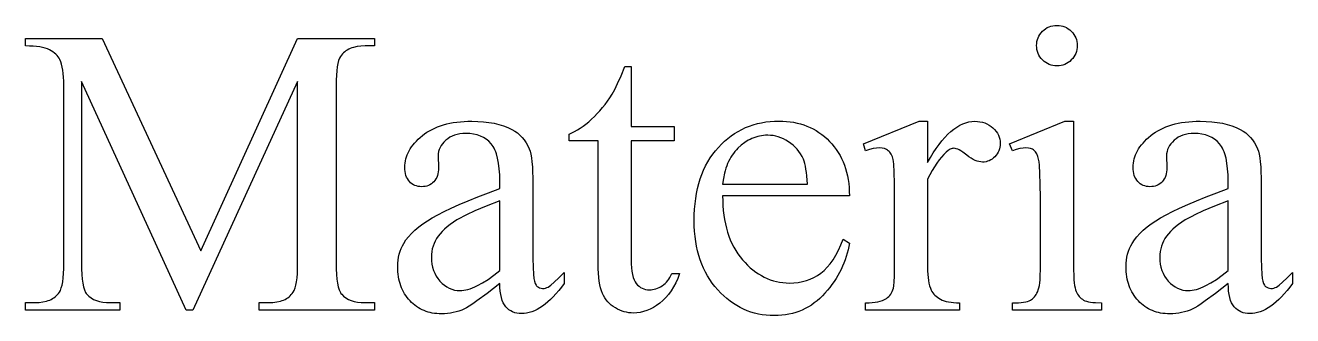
# Model space of a CAD drawing. Extents: x 6 to 600, y -207 to 349.
# Drawn here: x 110.4 to 168.7, y -113.3 to -99.9 of the extents above; entities that cross this region are included whole.
import ezdxf

# ---------------------------------------------------------------- set-up
doc = ezdxf.new("R2010")
doc.units = 0
doc.header["$MEASUREMENT"] = 0
doc.layers.add('TEXT', color=18, linetype='CONTINUOUS')

msp = doc.modelspace()

# ---------------------------------------------------------------- linework, layer by layer
at = {"layer": 'TEXT'}
for points in [[(157.881, -99.909), (157.976, -99.913), (158.067, -99.926), (158.155, -99.947), (158.239, -99.977), (158.32, -100.015), (158.397, -100.062), (158.47, -100.117), (158.54, -100.181), (158.603, -100.251), (158.659, -100.324), (158.705, -100.401), (158.744, -100.482), (158.773, -100.566), (158.795, -100.653), (158.807, -100.745), (158.812, -100.84), (158.807, -100.935), (158.795, -101.027), (158.773, -101.115), (158.744, -101.199), (158.705, -101.281), (158.659, -101.358), (158.603, -101.433), (158.54, -101.504), (158.47, -101.568), (158.397, -101.625), (158.32, -101.672), (158.239, -101.711), (158.155, -101.741), (158.067, -101.763), (157.976, -101.776), (157.881, -101.78), (157.786, -101.776), (157.694, -101.763), (157.606, -101.741), (157.521, -101.711), (157.44, -101.672), (157.362, -101.625), (157.288, -101.568), (157.217, -101.504), (157.152, -101.433), (157.096, -101.358), (157.048, -101.281), (157.009, -101.199), (156.979, -101.115), (156.958, -101.027), (156.945, -100.935), (156.94, -100.84), (156.945, -100.745), (156.957, -100.653), (156.979, -100.566), (157.008, -100.482), (157.047, -100.401), (157.093, -100.324), (157.149, -100.251), (157.212, -100.181), (157.282, -100.117), (157.356, -100.062), (157.434, -100.015), (157.515, -99.977), (157.601, -99.947), (157.69, -99.926), (157.783, -99.913)], [(117.79, -113.017), (112.96, -102.499), (112.96, -110.851), (112.964, -111.125), (112.975, -111.373), (112.995, -111.593), (113.022, -111.787), (113.057, -111.953), (113.1, -112.092), (113.15, -112.204), (113.179, -112.25), (113.209, -112.289), (113.3, -112.38), (113.404, -112.458), (113.52, -112.525), (113.649, -112.579), (113.79, -112.622), (113.943, -112.652), (114.109, -112.67), (114.287, -112.676), (114.73, -112.676), (114.73, -113.017), (110.379, -113.017), (110.379, -112.676), (110.821, -112.676), (111.012, -112.669), (111.189, -112.646), (111.351, -112.609), (111.427, -112.584), (111.499, -112.556), (111.567, -112.524), (111.632, -112.489), (111.693, -112.45), (111.751, -112.407), (111.805, -112.36), (111.856, -112.309), (111.903, -112.255), (111.946, -112.197), (111.993, -112.111), (112.035, -112.002), (112.069, -111.869), (112.098, -111.713), (112.12, -111.533), (112.136, -111.329), (112.146, -111.102), (112.149, -110.851), (112.149, -102.684), (112.146, -102.483), (112.137, -102.298), (112.123, -102.126), (112.103, -101.969), (112.077, -101.827), (112.045, -101.698), (112.008, -101.585), (111.964, -101.485), (111.929, -101.42), (111.886, -101.357), (111.837, -101.297), (111.781, -101.24), (111.718, -101.185), (111.649, -101.133), (111.573, -101.084), (111.49, -101.038), (111.397, -100.996), (111.291, -100.959), (111.171, -100.929), (111.039, -100.903), (110.894, -100.884), (110.735, -100.87), (110.563, -100.861), (110.379, -100.858), (110.379, -100.517), (113.919, -100.517), (118.454, -110.298), (122.916, -100.517), (126.455, -100.517), (126.455, -100.858), (126.022, -100.858), (125.829, -100.866), (125.651, -100.888), (125.487, -100.926), (125.41, -100.95), (125.338, -100.978), (125.269, -101.01), (125.203, -101.046), (125.142, -101.085), (125.084, -101.128), (125.029, -101.175), (124.979, -101.225), (124.932, -101.28), (124.888, -101.338), (124.841, -101.423), (124.8, -101.532), (124.765, -101.665), (124.736, -101.822), (124.714, -102.002), (124.698, -102.205), (124.689, -102.433), (124.686, -102.684), (124.686, -110.851), (124.69, -111.125), (124.702, -111.373), (124.722, -111.593), (124.75, -111.787), (124.786, -111.953), (124.831, -112.092), (124.856, -112.151), (124.883, -112.204), (124.912, -112.25), (124.944, -112.289), (125.035, -112.38), (125.139, -112.458), (125.255, -112.525), (125.384, -112.579), (125.525, -112.622), (125.678, -112.652), (125.844, -112.67), (126.022, -112.676), (126.455, -112.676), (126.455, -113.017), (121.146, -113.017), (121.146, -112.676), (121.588, -112.676), (121.781, -112.669), (121.959, -112.646), (122.122, -112.609), (122.198, -112.584), (122.27, -112.556), (122.339, -112.524), (122.403, -112.489), (122.464, -112.45), (122.522, -112.407), (122.575, -112.36), (122.625, -112.309), (122.671, -112.255), (122.713, -112.197), (122.76, -112.111), (122.802, -112.002), (122.836, -111.869), (122.865, -111.713), (122.887, -111.533), (122.903, -111.329), (122.912, -111.102), (122.916, -110.851), (122.916, -102.499), (118.094, -113.017)], [(138.273, -101.799), (138.273, -104.573), (140.246, -104.573), (140.246, -105.219), (138.273, -105.219), (138.273, -110.694), (138.277, -110.891), (138.288, -111.071), (138.306, -111.234), (138.332, -111.381), (138.365, -111.511), (138.406, -111.624), (138.453, -111.721), (138.508, -111.8), (138.569, -111.867), (138.634, -111.925), (138.703, -111.975), (138.777, -112.015), (138.854, -112.046), (138.936, -112.068), (139.022, -112.082), (139.112, -112.086), (139.188, -112.083), (139.263, -112.074), (139.338, -112.06), (139.412, -112.039), (139.485, -112.012), (139.558, -111.98), (139.63, -111.942), (139.702, -111.897), (139.772, -111.847), (139.837, -111.791), (139.898, -111.73), (139.956, -111.663), (140.009, -111.591), (140.058, -111.513), (140.103, -111.429), (140.145, -111.34), (140.504, -111.34), (140.419, -111.558), (140.326, -111.763), (140.225, -111.954), (140.115, -112.131), (139.996, -112.294), (139.87, -112.443), (139.735, -112.578), (139.592, -112.699), (139.443, -112.806), (139.294, -112.899), (139.144, -112.977), (138.992, -113.041), (138.84, -113.091), (138.686, -113.127), (138.531, -113.148), (138.375, -113.156), (138.269, -113.152), (138.164, -113.141), (138.059, -113.122), (137.955, -113.097), (137.852, -113.064), (137.749, -113.023), (137.647, -112.976), (137.545, -112.92), (137.447, -112.859), (137.356, -112.79), (137.271, -112.716), (137.192, -112.635), (137.121, -112.547), (137.056, -112.454), (136.998, -112.354), (136.946, -112.248), (136.901, -112.131), (136.861, -111.999), (136.828, -111.852), (136.801, -111.691), (136.78, -111.515), (136.764, -111.324), (136.755, -111.118), (136.752, -110.897), (136.752, -105.219), (135.416, -105.219), (135.416, -104.914), (135.543, -104.859), (135.671, -104.795), (135.799, -104.723), (135.928, -104.641), (136.058, -104.551), (136.189, -104.452), (136.321, -104.344), (136.453, -104.228), (136.583, -104.104), (136.711, -103.974), (136.834, -103.839), (136.954, -103.699), (137.07, -103.552), (137.183, -103.401), (137.292, -103.243), (137.398, -103.08), (137.514, -102.868), (137.651, -102.584), (137.809, -102.228), (137.988, -101.799)], [(132.226, -111.8), (131.637, -112.25), (131.168, -112.593), (130.979, -112.725), (130.821, -112.831), (130.693, -112.909), (130.594, -112.962), (130.469, -113.016), (130.342, -113.063), (130.212, -113.102), (130.081, -113.135), (129.947, -113.16), (129.811, -113.178), (129.674, -113.189), (129.534, -113.192), (129.426, -113.19), (129.32, -113.183), (129.217, -113.171), (129.116, -113.155), (129.017, -113.134), (128.921, -113.108), (128.827, -113.078), (128.736, -113.043), (128.647, -113.003), (128.56, -112.958), (128.476, -112.909), (128.394, -112.855), (128.315, -112.797), (128.238, -112.734), (128.164, -112.666), (128.092, -112.593), (128.023, -112.517), (127.959, -112.437), (127.899, -112.355), (127.844, -112.27), (127.793, -112.182), (127.746, -112.091), (127.704, -111.997), (127.667, -111.9), (127.633, -111.8), (127.605, -111.697), (127.58, -111.591), (127.56, -111.482), (127.545, -111.37), (127.534, -111.255), (127.525, -111.017), (127.529, -110.865), (127.542, -110.718), (127.564, -110.577), (127.594, -110.441), (127.633, -110.31), (127.68, -110.184), (127.737, -110.063), (127.801, -109.948), (127.905, -109.792), (128.025, -109.639), (128.163, -109.488), (128.319, -109.339), (128.492, -109.193), (128.682, -109.049), (128.89, -108.907), (129.115, -108.768), (129.368, -108.626), (129.66, -108.476), (129.991, -108.319), (130.361, -108.155), (130.769, -107.983), (131.216, -107.803), (131.702, -107.616), (132.226, -107.422), (132.226, -107.09), (132.22, -106.787), (132.201, -106.508), (132.17, -106.254), (132.126, -106.025), (132.069, -105.821), (132.037, -105.728), (132.001, -105.641), (131.961, -105.561), (131.919, -105.487), (131.874, -105.419), (131.825, -105.357), (131.719, -105.247), (131.602, -105.151), (131.473, -105.07), (131.333, -105.004), (131.182, -104.953), (131.019, -104.916), (130.845, -104.894), (130.659, -104.887), (130.518, -104.892), (130.384, -104.906), (130.257, -104.931), (130.138, -104.965), (130.027, -105.009), (129.923, -105.063), (129.826, -105.127), (129.737, -105.2), (129.655, -105.28), (129.584, -105.363), (129.524, -105.448), (129.474, -105.537), (129.436, -105.628), (129.409, -105.722), (129.392, -105.819), (129.387, -105.919), (129.405, -106.454), (129.402, -106.557), (129.392, -106.654), (129.375, -106.745), (129.351, -106.829), (129.321, -106.908), (129.283, -106.981), (129.239, -107.048), (129.189, -107.108), (129.132, -107.162), (129.072, -107.209), (129.007, -107.249), (128.939, -107.281), (128.866, -107.306), (128.789, -107.324), (128.707, -107.335), (128.622, -107.339), (128.538, -107.335), (128.459, -107.324), (128.383, -107.305), (128.312, -107.279), (128.244, -107.245), (128.18, -107.204), (128.12, -107.155), (128.064, -107.099), (128.013, -107.036), (127.969, -106.968), (127.932, -106.895), (127.902, -106.816), (127.878, -106.731), (127.861, -106.641), (127.851, -106.546), (127.847, -106.445), (127.851, -106.346), (127.86, -106.248), (127.876, -106.152), (127.898, -106.056), (127.927, -105.962), (127.961, -105.868), (128.003, -105.776), (128.05, -105.684), (128.104, -105.594), (128.164, -105.504), (128.231, -105.416), (128.304, -105.328), (128.383, -105.242), (128.469, -105.156), (128.56, -105.072), (128.659, -104.988), (128.763, -104.908), (128.872, -104.833), (128.986, -104.763), (129.105, -104.698), (129.23, -104.638), (129.359, -104.584), (129.494, -104.534), (129.633, -104.49), (129.778, -104.451), (129.928, -104.418), (130.083, -104.389), (130.244, -104.366), (130.409, -104.348), (130.579, -104.335), (130.755, -104.327), (130.936, -104.324), (131.21, -104.33), (131.473, -104.348), (131.722, -104.378), (131.959, -104.419), (132.183, -104.472), (132.394, -104.537), (132.593, -104.614), (132.779, -104.702), (132.911, -104.779), (133.033, -104.865), (133.147, -104.962), (133.252, -105.069), (133.347, -105.186), (133.434, -105.312), (133.512, -105.449), (133.581, -105.597), (133.62, -105.709), (133.654, -105.847), (133.682, -106.01), (133.706, -106.2), (133.724, -106.416), (133.737, -106.658), (133.745, -106.925), (133.747, -107.219), (133.747, -110.086), (133.75, -110.631), (133.759, -111.059), (133.773, -111.371), (133.793, -111.565), (133.82, -111.69), (133.854, -111.792), (133.896, -111.872), (133.92, -111.904), (133.945, -111.929), (134, -111.97), (134.059, -111.999), (134.122, -112.016), (134.19, -112.022), (134.261, -112.018), (134.328, -112.006), (134.39, -111.985), (134.448, -111.957), (134.567, -111.87), (134.731, -111.729), (134.94, -111.534), (135.194, -111.284), (135.194, -111.8), (135.066, -111.968), (134.938, -112.124), (134.81, -112.27), (134.684, -112.405), (134.558, -112.53), (134.433, -112.643), (134.309, -112.746), (134.185, -112.837), (134.062, -112.918), (133.94, -112.989), (133.818, -113.048), (133.698, -113.097), (133.578, -113.135), (133.458, -113.162), (133.34, -113.178), (133.222, -113.183), (133.112, -113.178), (133.007, -113.164), (132.909, -113.139), (132.816, -113.105), (132.729, -113.061), (132.648, -113.007), (132.572, -112.943), (132.503, -112.87), (132.44, -112.784), (132.385, -112.685), (132.338, -112.572), (132.3, -112.446), (132.269, -112.305), (132.247, -112.151), (132.232, -111.982)], [(142.486, -107.754), (142.489, -107.985), (142.498, -108.211), (142.515, -108.43), (142.54, -108.643), (142.571, -108.85), (142.61, -109.05), (142.656, -109.244), (142.71, -109.431), (142.77, -109.613), (142.838, -109.787), (142.913, -109.956), (142.996, -110.118), (143.086, -110.274), (143.183, -110.423), (143.287, -110.567), (143.399, -110.703), (143.515, -110.833), (143.634, -110.954), (143.756, -111.067), (143.88, -111.171), (144.006, -111.267), (144.135, -111.355), (144.267, -111.434), (144.401, -111.505), (144.538, -111.568), (144.677, -111.622), (144.819, -111.668), (144.963, -111.706), (145.11, -111.735), (145.259, -111.756), (145.411, -111.769), (145.565, -111.773), (145.769, -111.766), (145.966, -111.744), (146.157, -111.709), (146.34, -111.659), (146.517, -111.595), (146.688, -111.516), (146.851, -111.423), (147.008, -111.316), (147.083, -111.257), (147.158, -111.192), (147.302, -111.048), (147.44, -110.883), (147.571, -110.698), (147.696, -110.492), (147.816, -110.266), (147.929, -110.02), (148.035, -109.754), (148.321, -109.938), (148.294, -110.095), (148.261, -110.251), (148.223, -110.404), (148.178, -110.556), (148.128, -110.706), (148.072, -110.854), (148.011, -111), (147.943, -111.145), (147.87, -111.288), (147.791, -111.429), (147.706, -111.568), (147.616, -111.706), (147.52, -111.841), (147.418, -111.975), (147.31, -112.108), (147.197, -112.238), (147.078, -112.364), (146.957, -112.481), (146.831, -112.591), (146.702, -112.692), (146.569, -112.785), (146.432, -112.87), (146.292, -112.947), (146.148, -113.016), (146, -113.077), (145.849, -113.13), (145.694, -113.174), (145.536, -113.211), (145.373, -113.239), (145.207, -113.259), (145.038, -113.271), (144.864, -113.275), (144.676, -113.271), (144.491, -113.257), (144.309, -113.234), (144.131, -113.201), (143.957, -113.16), (143.785, -113.109), (143.617, -113.049), (143.453, -112.979), (143.292, -112.901), (143.134, -112.813), (142.98, -112.715), (142.829, -112.609), (142.682, -112.493), (142.538, -112.368), (142.397, -112.234), (142.26, -112.091), (142.129, -111.94), (142.006, -111.782), (141.892, -111.618), (141.786, -111.448), (141.689, -111.271), (141.6, -111.088), (141.52, -110.898), (141.448, -110.702), (141.384, -110.5), (141.329, -110.291), (141.283, -110.076), (141.245, -109.855), (141.215, -109.627), (141.194, -109.393), (141.181, -109.153), (141.177, -108.906), (141.181, -108.639), (141.194, -108.379), (141.216, -108.127), (141.246, -107.882), (141.286, -107.645), (141.333, -107.415), (141.39, -107.193), (141.455, -106.978), (141.529, -106.771), (141.611, -106.571), (141.702, -106.378), (141.802, -106.193), (141.91, -106.015), (142.028, -105.845), (142.153, -105.683), (142.288, -105.527), (142.429, -105.381), (142.574, -105.243), (142.724, -105.115), (142.879, -104.997), (143.037, -104.888), (143.201, -104.789), (143.368, -104.699), (143.54, -104.618), (143.717, -104.547), (143.898, -104.486), (144.083, -104.434), (144.273, -104.391), (144.467, -104.358), (144.666, -104.334), (144.869, -104.32), (145.076, -104.315), (145.252, -104.319), (145.423, -104.33), (145.591, -104.348), (145.755, -104.374), (145.914, -104.407), (146.07, -104.447), (146.222, -104.494), (146.369, -104.549), (146.513, -104.611), (146.653, -104.681), (146.789, -104.757), (146.921, -104.841), (147.049, -104.933), (147.173, -105.032), (147.293, -105.138), (147.409, -105.251), (147.519, -105.37), (147.623, -105.495), (147.719, -105.624), (147.808, -105.758), (147.89, -105.897), (147.965, -106.041), (148.032, -106.19), (148.093, -106.344), (148.147, -106.503), (148.193, -106.667), (148.232, -106.836), (148.264, -107.01), (148.289, -107.188), (148.307, -107.372), (148.318, -107.56), (148.321, -107.754)], [(151.916, -104.324), (151.916, -106.223), (152.049, -105.993), (152.182, -105.778), (152.316, -105.578), (152.45, -105.393), (152.584, -105.222), (152.719, -105.066), (152.855, -104.925), (152.99, -104.799), (153.126, -104.688), (153.263, -104.591), (153.4, -104.51), (153.538, -104.443), (153.676, -104.391), (153.814, -104.354), (153.953, -104.332), (154.092, -104.324), (154.216, -104.329), (154.334, -104.344), (154.448, -104.368), (154.555, -104.402), (154.657, -104.445), (154.754, -104.498), (154.845, -104.561), (154.931, -104.633), (155.009, -104.712), (155.076, -104.794), (155.133, -104.878), (155.18, -104.966), (155.216, -105.057), (155.242, -105.151), (155.257, -105.248), (155.263, -105.348), (155.259, -105.436), (155.248, -105.52), (155.229, -105.602), (155.203, -105.679), (155.169, -105.754), (155.128, -105.825), (155.079, -105.892), (155.023, -105.956), (154.962, -106.014), (154.897, -106.065), (154.83, -106.108), (154.76, -106.143), (154.687, -106.17), (154.612, -106.189), (154.533, -106.201), (154.451, -106.205), (154.37, -106.2), (154.285, -106.185), (154.198, -106.16), (154.109, -106.125), (154.017, -106.081), (153.923, -106.026), (153.827, -105.961), (153.728, -105.887), (153.54, -105.748), (153.456, -105.693), (153.379, -105.648), (153.308, -105.614), (153.243, -105.589), (153.185, -105.574), (153.133, -105.569), (153.091, -105.572), (153.048, -105.58), (153.005, -105.595), (152.96, -105.615), (152.869, -105.673), (152.774, -105.753), (152.67, -105.855), (152.565, -105.973), (152.459, -106.105), (152.352, -106.253), (152.244, -106.417), (152.136, -106.595), (152.027, -106.789), (151.916, -106.998), (151.916, -111.045), (151.919, -111.214), (151.927, -111.373), (151.941, -111.522), (151.96, -111.66), (151.985, -111.787), (152.015, -111.904), (152.05, -112.009), (152.092, -112.105), (152.124, -112.166), (152.163, -112.224), (152.207, -112.28), (152.257, -112.333), (152.313, -112.383), (152.375, -112.431), (152.442, -112.477), (152.516, -112.519), (152.596, -112.558), (152.684, -112.592), (152.781, -112.621), (152.887, -112.644), (153, -112.662), (153.122, -112.675), (153.253, -112.683), (153.391, -112.685), (153.391, -113.017), (149.068, -113.017), (149.068, -112.685), (149.224, -112.682), (149.37, -112.673), (149.505, -112.657), (149.63, -112.635), (149.745, -112.606), (149.849, -112.571), (149.943, -112.53), (150.027, -112.483), (150.082, -112.443), (150.133, -112.398), (150.18, -112.347), (150.223, -112.291), (150.261, -112.23), (150.295, -112.163), (150.324, -112.09), (150.349, -112.012), (150.369, -111.898), (150.384, -111.711), (150.392, -111.451), (150.395, -111.118), (150.395, -107.846), (150.392, -107.183), (150.38, -106.669), (150.362, -106.305), (150.349, -106.179), (150.335, -106.09), (150.299, -105.959), (150.276, -105.9), (150.25, -105.847), (150.221, -105.798), (150.189, -105.754), (150.153, -105.714), (150.114, -105.679), (150.073, -105.649), (150.029, -105.623), (149.933, -105.583), (149.828, -105.558), (149.713, -105.55), (149.566, -105.559), (149.409, -105.585), (149.243, -105.628), (149.068, -105.689), (148.976, -105.357), (151.529, -104.324)], [(158.646, -104.324), (158.646, -111.109), (158.653, -111.472), (158.662, -111.629), (158.675, -111.769), (158.691, -111.893), (158.711, -112), (158.734, -112.091), (158.761, -112.165), (158.791, -112.228), (158.825, -112.288), (158.863, -112.343), (158.904, -112.394), (158.948, -112.441), (158.996, -112.483), (159.047, -112.522), (159.102, -112.556), (159.164, -112.587), (159.238, -112.613), (159.324, -112.635), (159.421, -112.653), (159.53, -112.667), (159.651, -112.677), (159.927, -112.685), (159.927, -113.017), (155.825, -113.017), (155.825, -112.685), (156.108, -112.678), (156.231, -112.669), (156.341, -112.655), (156.439, -112.639), (156.523, -112.618), (156.595, -112.594), (156.655, -112.566), (156.706, -112.533), (156.755, -112.496), (156.801, -112.454), (156.845, -112.407), (156.885, -112.355), (156.923, -112.298), (156.959, -112.236), (156.991, -112.169), (157.02, -112.092), (157.045, -111.999), (157.067, -111.89), (157.084, -111.766), (157.098, -111.625), (157.108, -111.469), (157.115, -111.109), (157.115, -107.855), (157.11, -107.229), (157.095, -106.723), (157.069, -106.339), (157.052, -106.192), (157.033, -106.076), (156.996, -105.94), (156.95, -105.826), (156.923, -105.777), (156.894, -105.734), (156.863, -105.697), (156.83, -105.666), (156.794, -105.639), (156.754, -105.615), (156.666, -105.579), (156.565, -105.558), (156.452, -105.55), (156.316, -105.559), (156.166, -105.585), (156.002, -105.628), (155.825, -105.689), (155.696, -105.357), (158.24, -104.324)], [(165.762, -111.8), (165.173, -112.25), (164.704, -112.593), (164.516, -112.725), (164.357, -112.831), (164.229, -112.909), (164.131, -112.962), (164.005, -113.016), (163.878, -113.063), (163.748, -113.102), (163.617, -113.135), (163.483, -113.16), (163.348, -113.178), (163.21, -113.189), (163.071, -113.192), (162.962, -113.19), (162.856, -113.183), (162.753, -113.171), (162.652, -113.155), (162.553, -113.134), (162.457, -113.108), (162.363, -113.078), (162.272, -113.043), (162.183, -113.003), (162.096, -112.958), (162.012, -112.909), (161.931, -112.855), (161.851, -112.797), (161.774, -112.734), (161.7, -112.666), (161.628, -112.593), (161.559, -112.517), (161.495, -112.437), (161.435, -112.355), (161.38, -112.27), (161.329, -112.182), (161.282, -112.091), (161.24, -111.997), (161.203, -111.9), (161.169, -111.8), (161.141, -111.697), (161.116, -111.591), (161.096, -111.482), (161.081, -111.37), (161.07, -111.255), (161.061, -111.017), (161.065, -110.865), (161.078, -110.718), (161.1, -110.577), (161.13, -110.441), (161.169, -110.31), (161.216, -110.184), (161.273, -110.063), (161.337, -109.948), (161.441, -109.792), (161.561, -109.639), (161.699, -109.488), (161.855, -109.339), (162.028, -109.193), (162.218, -109.049), (162.426, -108.907), (162.651, -108.768), (162.904, -108.626), (163.196, -108.476), (163.527, -108.319), (163.897, -108.155), (164.305, -107.983), (164.752, -107.803), (165.238, -107.616), (165.762, -107.422), (165.762, -107.09), (165.756, -106.787), (165.737, -106.508), (165.706, -106.254), (165.662, -106.025), (165.606, -105.821), (165.573, -105.728), (165.537, -105.641), (165.498, -105.561), (165.455, -105.487), (165.41, -105.419), (165.361, -105.357), (165.255, -105.247), (165.138, -105.151), (165.009, -105.07), (164.869, -105.004), (164.718, -104.953), (164.555, -104.916), (164.381, -104.894), (164.195, -104.887), (164.054, -104.892), (163.92, -104.906), (163.793, -104.931), (163.674, -104.965), (163.563, -105.009), (163.459, -105.063), (163.362, -105.127), (163.273, -105.2), (163.191, -105.28), (163.12, -105.363), (163.06, -105.448), (163.011, -105.537), (162.972, -105.628), (162.945, -105.722), (162.928, -105.819), (162.923, -105.919), (162.941, -106.454), (162.938, -106.557), (162.928, -106.654), (162.911, -106.745), (162.887, -106.829), (162.857, -106.908), (162.82, -106.981), (162.776, -107.048), (162.725, -107.108), (162.669, -107.162), (162.608, -107.209), (162.544, -107.249), (162.475, -107.281), (162.402, -107.306), (162.325, -107.324), (162.243, -107.335), (162.158, -107.339), (162.075, -107.335), (161.995, -107.324), (161.92, -107.305), (161.848, -107.279), (161.78, -107.245), (161.716, -107.204), (161.656, -107.155), (161.6, -107.099), (161.549, -107.036), (161.505, -106.968), (161.468, -106.895), (161.438, -106.816), (161.414, -106.731), (161.397, -106.641), (161.387, -106.546), (161.384, -106.445), (161.387, -106.346), (161.396, -106.248), (161.412, -106.152), (161.434, -106.056), (161.463, -105.962), (161.498, -105.868), (161.539, -105.776), (161.586, -105.684), (161.64, -105.594), (161.7, -105.504), (161.767, -105.416), (161.84, -105.328), (161.919, -105.242), (162.005, -105.156), (162.097, -105.072), (162.195, -104.988), (162.299, -104.908), (162.408, -104.833), (162.522, -104.763), (162.641, -104.698), (162.766, -104.638), (162.895, -104.584), (163.03, -104.534), (163.17, -104.49), (163.314, -104.451), (163.464, -104.418), (163.62, -104.389), (163.78, -104.366), (163.945, -104.348), (164.115, -104.335), (164.291, -104.327), (164.472, -104.324), (164.747, -104.33), (165.009, -104.348), (165.258, -104.378), (165.495, -104.419), (165.719, -104.472), (165.93, -104.537), (166.129, -104.614), (166.315, -104.702), (166.447, -104.779), (166.569, -104.865), (166.683, -104.962), (166.788, -105.069), (166.884, -105.186), (166.97, -105.312), (167.048, -105.449), (167.117, -105.597), (167.156, -105.709), (167.19, -105.847), (167.218, -106.01), (167.242, -106.2), (167.26, -106.416), (167.273, -106.658), (167.281, -106.925), (167.283, -107.219), (167.283, -110.086), (167.286, -110.631), (167.295, -111.059), (167.309, -111.371), (167.329, -111.565), (167.356, -111.69), (167.39, -111.792), (167.432, -111.872), (167.456, -111.904), (167.481, -111.929), (167.536, -111.97), (167.596, -111.999), (167.659, -112.016), (167.726, -112.022), (167.797, -112.018), (167.864, -112.006), (167.926, -111.985), (167.984, -111.957), (168.103, -111.87), (168.267, -111.729), (168.476, -111.534), (168.731, -111.284), (168.731, -111.8), (168.602, -111.968), (168.474, -112.124), (168.347, -112.27), (168.22, -112.405), (168.094, -112.53), (167.969, -112.643), (167.845, -112.746), (167.721, -112.837), (167.598, -112.918), (167.476, -112.989), (167.354, -113.048), (167.234, -113.097), (167.114, -113.135), (166.994, -113.162), (166.876, -113.178), (166.758, -113.183), (166.648, -113.178), (166.543, -113.164), (166.445, -113.139), (166.352, -113.105), (166.265, -113.061), (166.184, -113.007), (166.109, -112.943), (166.039, -112.87), (165.976, -112.784), (165.921, -112.685), (165.875, -112.572), (165.836, -112.446), (165.805, -112.305), (165.783, -112.151), (165.769, -111.982)], [(142.486, -107.219), (146.395, -107.219), (146.365, -106.843), (146.346, -106.678), (146.323, -106.528), (146.297, -106.392), (146.268, -106.272), (146.236, -106.166), (146.201, -106.076), (146.14, -105.95), (146.072, -105.832), (145.996, -105.72), (145.914, -105.615), (145.825, -105.517), (145.728, -105.426), (145.625, -105.342), (145.514, -105.265), (145.4, -105.196), (145.284, -105.136), (145.166, -105.085), (145.048, -105.043), (144.928, -105.011), (144.806, -104.988), (144.684, -104.974), (144.56, -104.97), (144.465, -104.972), (144.371, -104.979), (144.279, -104.991), (144.188, -105.007), (144.098, -105.028), (144.009, -105.053), (143.922, -105.083), (143.835, -105.118), (143.75, -105.158), (143.667, -105.202), (143.503, -105.304), (143.345, -105.425), (143.191, -105.564), (143.118, -105.64), (143.048, -105.72), (142.983, -105.804), (142.921, -105.891), (142.863, -105.981), (142.809, -106.076), (142.759, -106.174), (142.713, -106.275), (142.671, -106.38), (142.633, -106.489), (142.599, -106.602), (142.568, -106.718), (142.519, -106.961)], [(132.226, -111.201), (132.226, -107.984), (131.592, -108.24), (131.081, -108.456), (130.693, -108.632), (130.545, -108.705), (130.429, -108.768), (130.253, -108.87), (130.09, -108.973), (129.941, -109.077), (129.804, -109.182), (129.68, -109.289), (129.57, -109.397), (129.472, -109.506), (129.387, -109.616), (129.313, -109.728), (129.25, -109.842), (129.196, -109.959), (129.152, -110.079), (129.118, -110.201), (129.093, -110.326), (129.078, -110.454), (129.073, -110.584), (129.08, -110.746), (129.098, -110.901), (129.129, -111.05), (129.173, -111.191), (129.228, -111.325), (129.296, -111.452), (129.377, -111.572), (129.47, -111.685), (129.571, -111.788), (129.676, -111.877), (129.784, -111.952), (129.896, -112.014), (130.012, -112.061), (130.132, -112.096), (130.255, -112.116), (130.382, -112.123), (130.472, -112.119), (130.565, -112.109), (130.661, -112.091), (130.76, -112.065), (130.864, -112.033), (130.97, -111.993), (131.08, -111.947), (131.194, -111.893), (131.431, -111.763), (131.682, -111.605), (131.947, -111.417)], [(165.762, -111.201), (165.762, -107.984), (165.128, -108.24), (164.617, -108.456), (164.229, -108.632), (164.081, -108.705), (163.965, -108.768), (163.789, -108.87), (163.626, -108.973), (163.477, -109.077), (163.34, -109.182), (163.216, -109.289), (163.106, -109.397), (163.008, -109.506), (162.923, -109.616), (162.85, -109.728), (162.786, -109.842), (162.732, -109.959), (162.688, -110.079), (162.654, -110.201), (162.629, -110.326), (162.614, -110.454), (162.61, -110.584), (162.616, -110.746), (162.634, -110.901), (162.665, -111.05), (162.709, -111.191), (162.764, -111.325), (162.833, -111.452), (162.913, -111.572), (163.006, -111.685), (163.107, -111.788), (163.212, -111.877), (163.32, -111.952), (163.432, -112.014), (163.548, -112.061), (163.668, -112.096), (163.791, -112.116), (163.919, -112.123), (164.008, -112.119), (164.101, -112.109), (164.197, -112.091), (164.297, -112.065), (164.4, -112.033), (164.506, -111.993), (164.616, -111.947), (164.73, -111.893), (164.967, -111.763), (165.218, -111.605), (165.483, -111.417)]]:
    msp.add_lwpolyline(points, close=True, dxfattribs=at)

doc.saveas('drawing.dxf')
